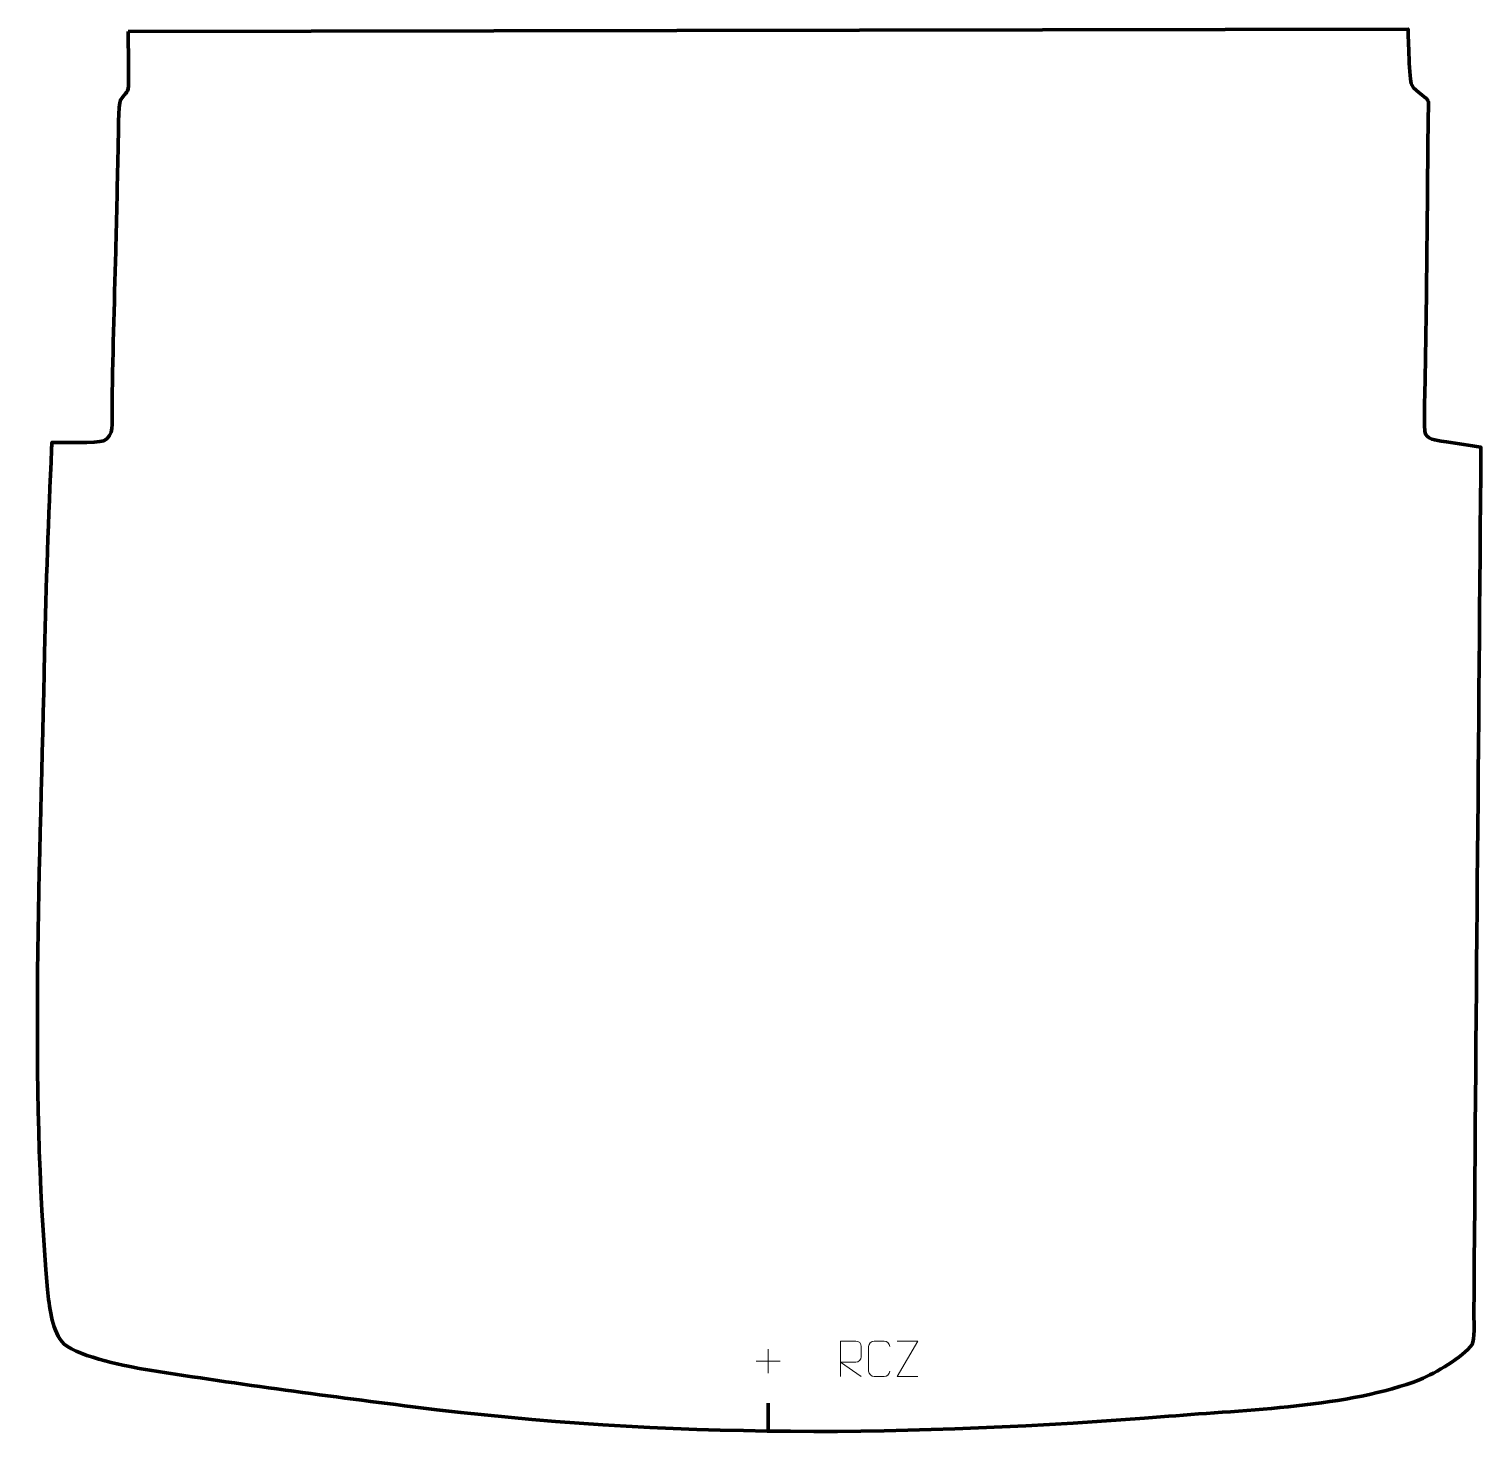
# Model space of a CAD drawing. Header units: millimetres. Extents: x 828 to 1863, y -47 to 958.
import ezdxf

# ---------------------------------------------------------------- set-up
doc = ezdxf.new("R2010")
doc.units = ezdxf.units.MM
doc.header["$MEASUREMENT"] = 0
doc.layers.add('layer 2', color=7, linetype='Continuous')
doc.layers.add('layer 3', color=7, linetype='Continuous')

msp = doc.modelspace()

# ---------------------------------------------------------------- linework, layer by layer
at = {"layer": 'layer 2', "color": 142, "lineweight": 9}
for points, knots in [([(1406.1952, -2.7778), (1406.1952, -2.7778), (1406.1952, 22.4211), (1406.1952, 22.4211), (1406.1952, 22.4211), (1409.8254, 22.4211), (1413.4563, 22.4211), (1417.0868, 22.4211), (1417.0868, 22.4211), (1419.435, 22.3831), (1421.0076, 20.8785), (1421.0035, 18.4888), (1421.0035, 18.4888), (1421.003, 16.4332), (1421.003, 13.3437), (1421.0035, 11.2877), (1421.0035, 11.2877), (1420.9969, 9.3938), (1419.1667, 7.4329), (1417.1375, 7.4136), (1417.1375, 7.4136), (1417.1375, 7.4136), (1406.1952, 7.4136), (1406.1952, 7.4136), (1406.1952, 7.4136), (1406.1952, 7.4136), (1420.9941, -2.7778), (1420.9941, -2.7778)], [0, 0, 0, 0, 0.125, 0.125, 0.125, 0.125, 0.25, 0.25, 0.25, 0.25, 0.375, 0.375, 0.375, 0.375, 0.5, 0.5, 0.5, 0.5, 0.625, 0.625, 0.625, 0.625, 0.75, 0.75, 0.75, 0.75, 1, 1, 1, 1]), ([(1441.2922, 1.0775), (1441.151, -1.2688), (1439.4573, -2.7629), (1437.2885, -2.7738), (1437.2885, -2.7738), (1434.9336, -2.7734), (1432.5788, -2.7734), (1430.2244, -2.7738), (1430.2244, -2.7738), (1428.2804, -2.8802), (1426.2889, -0.9772), (1426.3002, 1.0599), (1426.3002, 1.0599), (1426.3006, 6.8867), (1426.3006, 12.7132), (1426.3002, 18.5392), (1426.3002, 18.5392), (1426.3045, 20.6984), (1428.0684, 22.4345), (1430.2419, 22.4209), (1430.2419, 22.4209), (1432.5905, 22.4209), (1434.9395, 22.4209), (1437.2885, 22.4209), (1437.2885, 22.4209), (1439.2543, 22.4568), (1441.2653, 20.9506), (1441.2922, 18.4889)], [0, 0, 0, 0, 0.125, 0.125, 0.125, 0.125, 0.25, 0.25, 0.25, 0.25, 0.375, 0.375, 0.375, 0.375, 0.5, 0.5, 0.5, 0.5, 0.625, 0.625, 0.625, 0.625, 0.75, 0.75, 0.75, 0.75, 1, 1, 1, 1]), ([(1461.362, -2.7798), (1461.362, -2.7798), (1446.5993, -2.7798), (1446.5993, -2.7798), (1446.5993, -2.7798), (1446.5993, -2.7798), (1461.3867, 22.4231), (1461.3867, 22.4231), (1461.3867, 22.4231), (1461.3867, 22.4231), (1446.5993, 22.4231), (1446.5993, 22.4231)], [0, 0, 0, 0, 0.25, 0.25, 0.25, 0.25, 0.5, 0.5, 0.5, 0.5, 1, 1, 1, 1])]:
    msp.add_open_spline(points, degree=3, knots=knots, dxfattribs=at)
for points in [[(1354.6537, 16.7121), (1354.6537, 16.7121), (1354.6537, -0.4051), (1354.6537, -0.4051)], [(1346.0951, 8.1535), (1346.0951, 8.1535), (1363.2123, 8.1535), (1363.2123, 8.1535)]]:
    msp.add_open_spline(points, degree=3, dxfattribs=at)
at = {"layer": 'layer 2', "color": 142, "lineweight": 158}
msp.add_open_spline([(1354.6152, -41.7427), (1354.6152, -41.7427), (1354.6537, -21.7842), (1354.6537, -21.7842)], degree=3, dxfattribs=at)
at = {"layer": 'layer 3', "color": 242, "lineweight": 158}
msp.add_open_spline([(898.4717, 956.2987), (898.4717, 956.2987), (1810.7972, 958.059), (1810.7972, 958.059), (1810.7972, 958.059), (1811.0642, 951.7716), (1811.5653, 921.598), (1813.4035, 918.2101), (1813.4035, 918.2101), (1816.3785, 912.7269), (1825.4427, 908.9839), (1825.3828, 906.0383), (1825.3828, 906.0383), (1824.8416, 879.4342), (1824.8223, 852.5473), (1824.4922, 825.9083), (1824.4922, 825.9083), (1823.9917, 785.5817), (1823.7536, 745.0048), (1822.9274, 704.7109), (1822.9274, 704.7109), (1822.8128, 699.1212), (1821.7837, 672.5528), (1823.2876, 669.1178), (1823.2876, 669.1178), (1825.2476, 664.6413), (1833.7315, 664.433), (1838.2644, 663.7248), (1838.2644, 663.7248), (1846.4334, 662.4485), (1854.6054, 661.1092), (1862.7682, 659.7882), (1862.7682, 659.7882), (1861.091, 453.4178), (1859.1878, 247.0436), (1857.7371, 40.6721), (1857.7371, 40.6721), (1857.7045, 36.0299), (1858.4701, 23.6134), (1856.4508, 20.1073), (1856.4508, 20.1073), (1849.7293, 10.6697), (1830.2391, -0.21), (1819.4094, -4.9073), (1819.4094, -4.9073), (1768.9417, -24.7781), (1694.8906, -26.5507), (1640.1426, -31.1615), (1640.1426, -31.1615), (1457.5609, -45.8052), (1283.556, -47.3379), (1101.4449, -24.3832), (1101.4449, -24.3832), (1036.9333, -16.1913), (972.0015, -7.7221), (907.83, 2.7564), (907.83, 2.7564), (895.3087, 4.8481), (858.5812, 12.4489), (851.2198, 22.1051), (851.2198, 22.1051), (843.7654, 31.8834), (842.2659, 47.2679), (841.0297, 59.1719), (841.0297, 59.1719), (827.8284, 209.3826), (836.0734, 362.5835), (838.9028, 513.2416), (838.9028, 513.2416), (839.8224, 561.5353), (841.8499, 610.0607), (843.8912, 658.3299), (843.8912, 658.3299), (843.9616, 659.9954), (844.0604, 661.616), (844.1814, 663.2772), (844.1814, 663.2772), (851.1623, 663.3533), (876.1779, 662.5344), (881.0241, 664.4673), (881.0241, 664.4673), (888.6416, 668.283), (887.0482, 677.4119), (887.0644, 684.7351), (887.0644, 684.7351), (887.1741, 722.7883), (888.7197, 761.4032), (889.6252, 799.5122), (889.6252, 799.5122), (890.2282, 824.887), (890.831, 850.2618), (891.4342, 875.6366), (891.4342, 875.6366), (891.5387, 880.5712), (891.3711, 904.7372), (893.0136, 907.3429), (893.0136, 907.3429), (897.7302, 914.8252), (898.6101, 910.7708), (898.7234, 920.5802), (898.7234, 920.5802), (898.8559, 932.0751), (898.5893, 943.5668), (898.4807, 955.0588), (898.4807, 955.0588), (898.4807, 955.0588), (898.4717, 956.2987), (898.4717, 956.2987)], degree=3, knots=[0, 0, 0, 0, 0.035714286, 0.035714286, 0.035714286, 0.035714286, 0.071428571, 0.071428571, 0.071428571, 0.071428571, 0.107142857, 0.107142857, 0.107142857, 0.107142857, 0.142857143, 0.142857143, 0.142857143, 0.142857143, 0.178571429, 0.178571429, 0.178571429, 0.178571429, 0.214285714, 0.214285714, 0.214285714, 0.214285714, 0.25, 0.25, 0.25, 0.25, 0.285714286, 0.285714286, 0.285714286, 0.285714286, 0.321428571, 0.321428571, 0.321428571, 0.321428571, 0.357142857, 0.357142857, 0.357142857, 0.357142857, 0.392857143, 0.392857143, 0.392857143, 0.392857143, 0.428571429, 0.428571429, 0.428571429, 0.428571429, 0.464285714, 0.464285714, 0.464285714, 0.464285714, 0.5, 0.5, 0.5, 0.5, 0.535714286, 0.535714286, 0.535714286, 0.535714286, 0.571428571, 0.571428571, 0.571428571, 0.571428571, 0.607142857, 0.607142857, 0.607142857, 0.607142857, 0.642857143, 0.642857143, 0.642857143, 0.642857143, 0.678571429, 0.678571429, 0.678571429, 0.678571429, 0.714285714, 0.714285714, 0.714285714, 0.714285714, 0.75, 0.75, 0.75, 0.75, 0.785714286, 0.785714286, 0.785714286, 0.785714286, 0.821428571, 0.821428571, 0.821428571, 0.821428571, 0.857142857, 0.857142857, 0.857142857, 0.857142857, 0.892857143, 0.892857143, 0.892857143, 0.892857143, 0.928571429, 0.928571429, 0.928571429, 0.928571429, 1, 1, 1, 1], dxfattribs=at)

doc.saveas('drawing.dxf')
